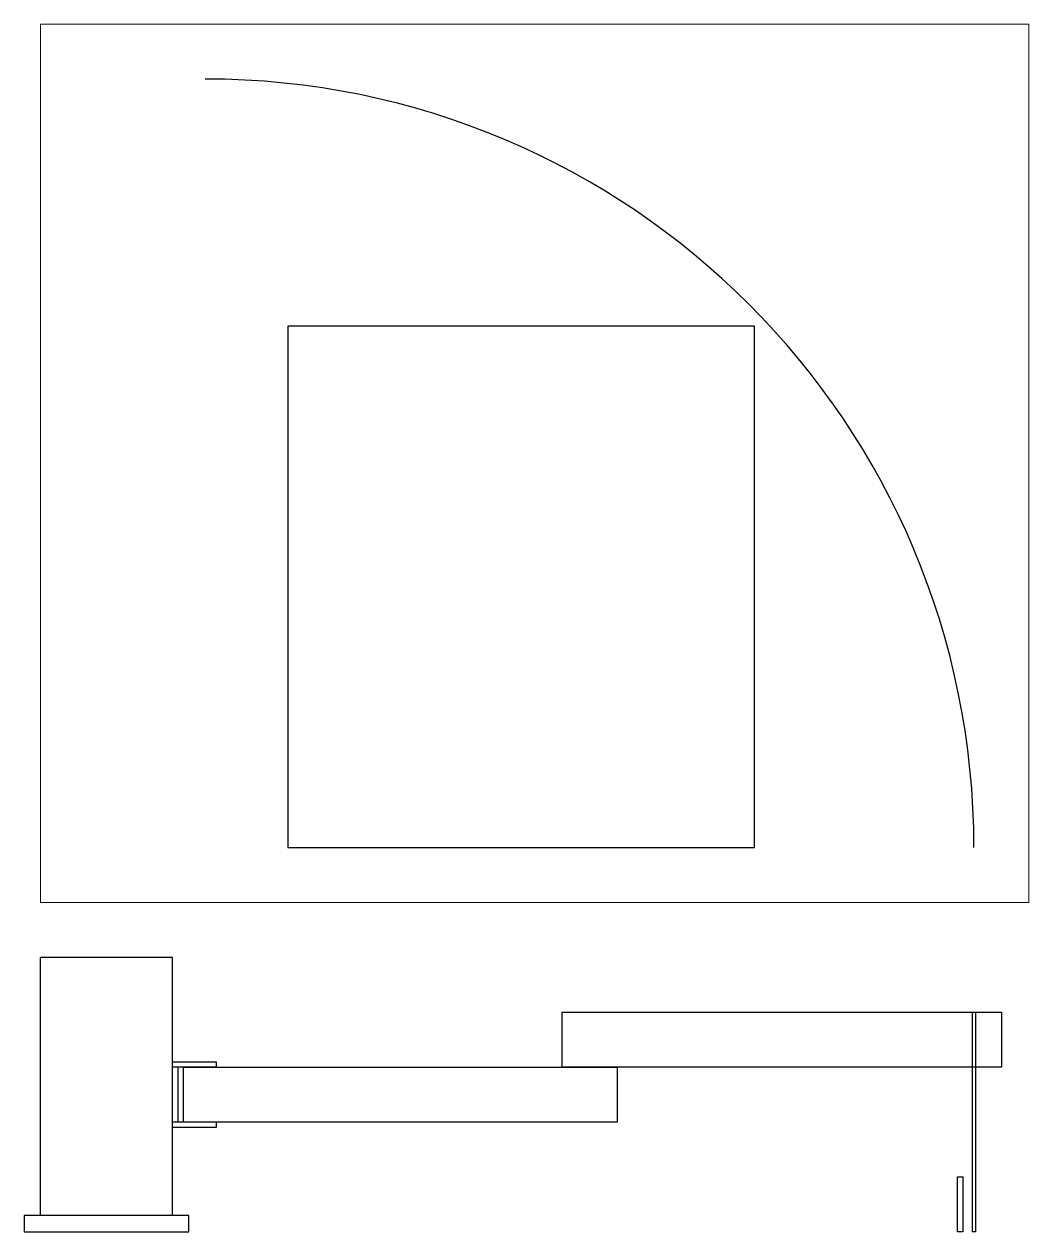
# Model space of a CAD drawing. Header units: millimetres. Extents: x -930 to 1800, y -2430 to 1500.
# Drawn here: x -330 to 1500, y -700 to 1500 of the extents above; entities that cross this region are included whole.
import ezdxf

# ---------------------------------------------------------------- set-up
doc = ezdxf.new("R2010")
doc.units = ezdxf.units.MM
doc.layers.get('0').update_dxf_attribs({"color": 178, "true_color": 0x000000})
doc.layers.add('help', color=6, linetype='Continuous', lineweight=0, true_color=0xff00ff)

msp = doc.modelspace()

# ---------------------------------------------------------------- linework, layer by layer
for p, q in [((1000, 950), (150, 950)), ((150, 950), (150, 0)), ((1000, 0), (1000, 950)), ((150, 0), (1000, 0)), ((-60, -200), (-300, -200)), ((-300, -670), (-300, -200)), ((-60, -670), (-60, -200)), ((650, -400), (650, -300)), ((650, -300), (1450, -300)), ((1397, -300), (1397, -700)), ((1403, -300), (1403, -700)), ((1450, -300), (1450, -400)), ((-60, -390), (20, -390)), ((20, -390), (20, -400)), ((20, -400), (-60, -400)), ((-50, -400), (-50, -500)), ((-40, -500), (-40, -400)), ((-40, -400), (750, -400)), ((1450, -400), (650, -400)), ((750, -400), (750, -500)), ((20, -500), (-60, -500)), ((750, -500), (-40, -500)), ((20, -500), (20, -510)), ((20, -510), (-60, -510)), ((1370, -700), (1370, -600)), ((1370, -600), (1380, -600)), ((1380, -600), (1380, -700)), ((-30, -670), (-330, -670)), ((-330, -670), (-330, -700)), ((-30, -700), (-30, -670)), ((-330, -700), (-30, -700)), ((-300, -700), (-60, -700)), ((1380, -700), (1370, -700)), ((1403, -700), (1397, -700))]:
    msp.add_line(p, q)
msp.add_arc((0, 0), 1400, 0, 90)
at = {"layer": 'help'}
for p, q in [((1500, 1500), (-300, 1500)), ((-300, 1500), (-300, -100)), ((1500, -100), (1500, 1500)), ((-300, -100), (1500, -100))]:
    msp.add_line(p, q, dxfattribs=at)

doc.saveas('drawing.dxf')
